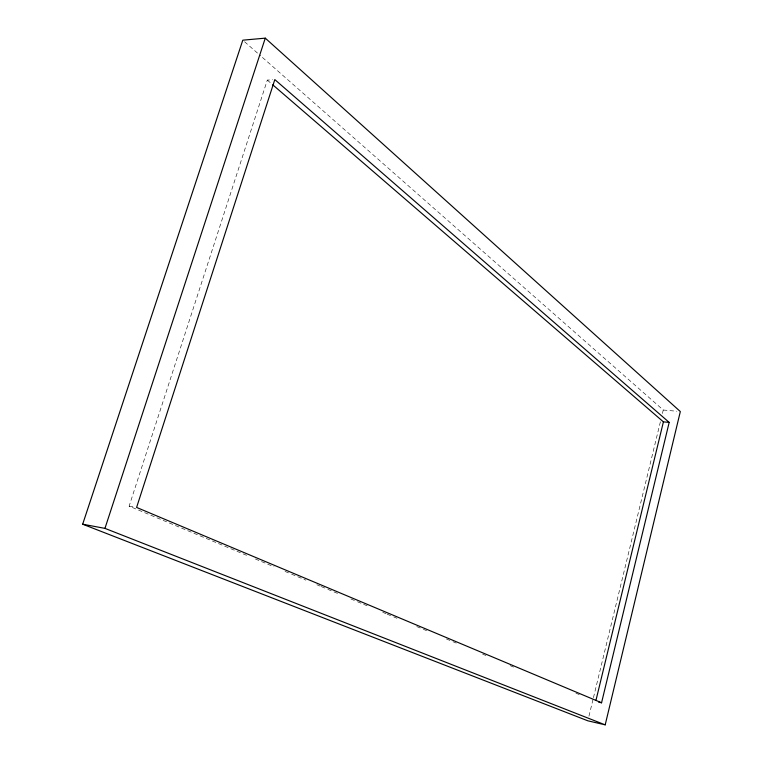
<?xml version="1.0" encoding="UTF-8"?>
<svg xmlns="http://www.w3.org/2000/svg" width="763" height="763" viewBox="0 0 763 763"><rect width="100%" height="100%" fill="white"/><g stroke="black" fill="none" stroke-linecap="round" stroke-linejoin="round"><path stroke-width="0.57" stroke-dasharray="3.81 2.86" d="M588.95 716.18L593.156 698.851M593.442 697.697L660.443 421.586M662.408 413.498L663.247 410.027L261.585 56.7M246.602 555.33L129.128 506.155L267.317 80.105L272.677 79.743M663.247 410.027L676.915 411.247M129.128 506.155L135.528 507.252M255.376 559.002L274.041 566.814M285.019 571.411L290.512 573.709M291.609 574.167L305.877 580.138M316.855 584.735L320.155 586.118M321.252 586.575L326.736 588.874M327.832 589.332L337.713 593.471M350.894 598.984L356.378 601.282M357.475 601.74L367.356 605.879M382.73 612.308L386.021 613.69M387.118 614.148L392.611 616.447M393.708 616.905L396.998 618.288M416.76 626.557L422.244 628.855M423.341 629.313L426.641 630.696M446.403 638.965L451.887 641.263M452.984 641.721L456.284 643.095M482.626 654.129L485.917 655.503M510.075 665.613L515.559 667.911M575.941 693.185L579.231 694.568M267.317 80.105L271.828 83.997M244.589 41.746L260.688 55.909"/><path stroke-width="1.14" d="M605.193 724.85L680.329 411.553L265.276 38.15L242.796 40.172L82.671 524.21L587.834 720.806L605.193 724.85L104.951 528.377L82.671 524.21M595.979 700.31L663.409 421.863L272.725 84.779M601.559 702.771L669.18 422.406L274.814 79.6L136.596 507.433L601.559 702.771L598.631 702.113M104.951 528.377L265.276 38.15M663.409 421.863L669.18 422.406"/></g></svg>
